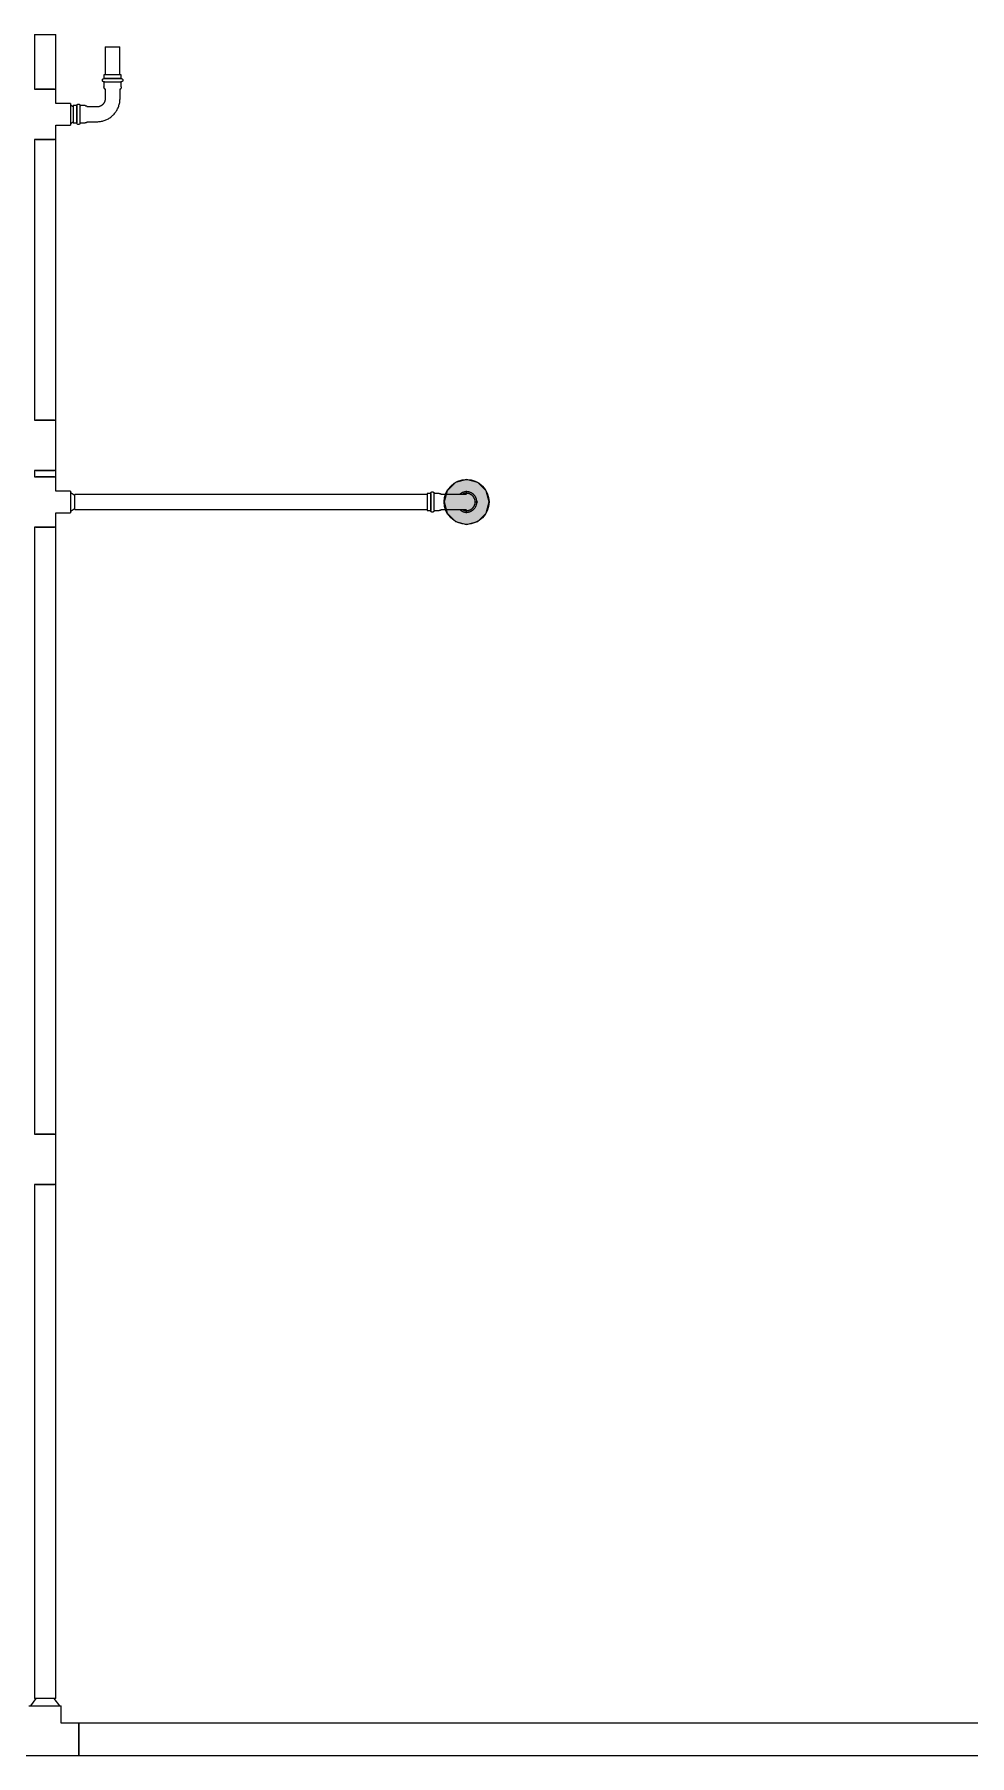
# Model space of a CAD drawing. Header units: inches. Extents: x -3327 to -1, y 8 to 1328.
# Drawn here: x -1526.5 to -1443.2, y 324.6 to 477.7 of the extents above; entities that cross this region are included whole.
import ezdxf

# ---------------------------------------------------------------- set-up
doc = ezdxf.new("R2010")
doc.units = ezdxf.units.IN
doc.header["$MEASUREMENT"] = 0
doc.layers.add('P-PIPE', color=3, linetype='Continuous', lineweight=9)
doc.layers.add('X - REF - FP', color=7, linetype='Continuous', true_color=0xb90000)

# ---------------------------------------------------------------- blocks, each defined once
blk = doc.blocks.new('Victaulic-VicPress316-Elbow 90-45deg Style P568_P571 - Standard-V1-SECOND LEVEL')
at = {"layer": 'P-PIPE'}
for p, q in [((-0.77, 3.52), (-0.77, 3.18)), ((0.77, 3.52), (-0.77, 3.52)), ((-0.77, 3.18), (0.77, 3.18)), ((0.77, 3.18), (0.77, 3.52)), ((-0.77, 2.89), (-0.77, 2.44)), ((-0.77, 2.89), (0.77, 2.89)), ((-0.66, 2.28), (-0.66, 1.39)), ((0.66, 1.39), (0.66, 2.28)), ((0.77, 2.44), (0.77, 2.89)), ((-3.18, 0.77), (-3.52, 0.77)), ((-3.52, 0.77), (-3.52, -0.77)), ((-3.18, -0.77), (-3.18, 0.77)), ((-2.44, 0.77), (-2.89, 0.77)), ((-2.89, -0.77), (-2.89, 0.77)), ((-1.39, 0.66), (-2.28, 0.66)), ((-3.52, -0.77), (-3.18, -0.77)), ((-2.89, -0.77), (-2.44, -0.77)), ((-2.28, -0.66), (-1.39, -0.66))]:
    blk.add_line(p, q, dxfattribs=at)
at = {"layer": 'P-PIPE', "flags": 128}
for points in [[(-0.77, 2.89), (-0.77, 2.89), (-0.78, 2.89), (-0.78, 2.89), (-0.79, 2.89), (-0.8, 2.89), (-0.8, 2.89), (-0.81, 2.9), (-0.81, 2.9), (-0.82, 2.9), (-0.82, 2.9), (-0.83, 2.9), (-0.83, 2.91), (-0.84, 2.91), (-0.84, 2.91), (-0.85, 2.92), (-0.85, 2.92), (-0.86, 2.92), (-0.86, 2.93), (-0.87, 2.93), (-0.87, 2.93), (-0.87, 2.94), (-0.88, 2.94), (-0.88, 2.95), (-0.89, 2.95), (-0.89, 2.96), (-0.89, 2.96), (-0.89, 2.97), (-0.9, 2.97), (-0.9, 2.98), (-0.9, 2.98), (-0.9, 2.99), (-0.91, 2.99), (-0.91, 3), (-0.91, 3.01), (-0.91, 3.01), (-0.91, 3.02), (-0.91, 3.02), (-0.91, 3.03), (-0.91, 3.03), (-0.91, 3.04), (-0.91, 3.05), (-0.91, 3.05), (-0.91, 3.06), (-0.91, 3.06), (-0.91, 3.07), (-0.91, 3.07), (-0.91, 3.08), (-0.9, 3.09), (-0.9, 3.09), (-0.9, 3.1), (-0.9, 3.1), (-0.89, 3.11), (-0.89, 3.11), (-0.89, 3.12), (-0.88, 3.12), (-0.88, 3.13), (-0.88, 3.13), (-0.87, 3.14), (-0.87, 3.14), (-0.86, 3.14), (-0.86, 3.15), (-0.86, 3.15), (-0.85, 3.15), (-0.85, 3.16), (-0.84, 3.16), (-0.84, 3.16), (-0.83, 3.17), (-0.83, 3.17), (-0.82, 3.17), (-0.82, 3.17), (-0.81, 3.17), (-0.8, 3.18), (-0.8, 3.18), (-0.79, 3.18), (-0.79, 3.18), (-0.78, 3.18), (-0.78, 3.18), (-0.77, 3.18), (-0.77, 3.18)], [(0.77, 3.18), (0.77, 3.18), (0.76, 3.18), (0.76, 3.18), (0.76, 3.18), (0.75, 3.18), (0.74, 3.18), (0.74, 3.18), (0.73, 3.18), (0.72, 3.18), (0.71, 3.18), (0.69, 3.18), (0.68, 3.18), (0.67, 3.18), (0.65, 3.18), (0.63, 3.18), (0.61, 3.18), (0.6, 3.18), (0.58, 3.18), (0.56, 3.18), (0.53, 3.18), (0.51, 3.18), (0.49, 3.18), (0.46, 3.18), (0.44, 3.18), (0.41, 3.18), (0.39, 3.18), (0.36, 3.18), (0.33, 3.18), (0.31, 3.18), (0.28, 3.18), (0.25, 3.18), (0.22, 3.18), (0.19, 3.18), (0.16, 3.18), (0.13, 3.18), (0.1, 3.18), (0.07, 3.18), (0.04, 3.18), (0.01, 3.18), (-0.02, 3.18), (-0.05, 3.18), (-0.08, 3.18), (-0.11, 3.18), (-0.14, 3.18), (-0.17, 3.18), (-0.2, 3.18), (-0.23, 3.18), (-0.26, 3.18), (-0.29, 3.18), (-0.32, 3.18), (-0.35, 3.18), (-0.37, 3.18), (-0.4, 3.18), (-0.43, 3.18), (-0.45, 3.18), (-0.48, 3.18), (-0.5, 3.18), (-0.52, 3.18), (-0.54, 3.18), (-0.57, 3.18), (-0.59, 3.18), (-0.6, 3.18), (-0.62, 3.18), (-0.64, 3.18), (-0.66, 3.18), (-0.67, 3.18), (-0.69, 3.18), (-0.7, 3.18), (-0.71, 3.18), (-0.72, 3.18), (-0.73, 3.18), (-0.74, 3.18), (-0.75, 3.18), (-0.75, 3.18), (-0.76, 3.18), (-0.76, 3.18), (-0.77, 3.18), (-0.77, 3.18), (-0.77, 3.18)], [(-0.77, 3.18), (-0.77, 3.18), (-0.76, 3.18), (-0.76, 3.18), (-0.76, 3.18), (-0.75, 3.18), (-0.74, 3.18), (-0.74, 3.18), (-0.73, 3.18)], [(0.72, 3.18), (0.73, 3.18), (0.74, 3.18), (0.75, 3.18), (0.75, 3.18), (0.76, 3.18), (0.76, 3.18), (0.77, 3.18), (0.77, 3.18), (0.77, 3.18)], [(0.77, 3.18), (0.77, 3.18), (0.78, 3.18), (0.78, 3.18), (0.79, 3.18), (0.8, 3.18), (0.8, 3.18), (0.81, 3.18), (0.81, 3.17), (0.82, 3.17), (0.82, 3.17), (0.83, 3.17), (0.83, 3.17), (0.84, 3.16), (0.84, 3.16), (0.85, 3.16), (0.85, 3.15), (0.86, 3.15), (0.86, 3.15), (0.87, 3.14), (0.87, 3.14), (0.87, 3.13), (0.88, 3.13), (0.88, 3.12), (0.89, 3.12), (0.89, 3.11), (0.89, 3.11), (0.89, 3.1), (0.9, 3.1), (0.9, 3.09), (0.9, 3.09), (0.9, 3.08), (0.91, 3.08), (0.91, 3.07), (0.91, 3.07), (0.91, 3.06), (0.91, 3.05), (0.91, 3.05), (0.91, 3.04), (0.91, 3.04), (0.91, 3.03), (0.91, 3.03), (0.91, 3.02), (0.91, 3.01), (0.91, 3.01), (0.91, 3), (0.91, 3), (0.91, 2.99), (0.9, 2.99), (0.9, 2.98), (0.9, 2.98), (0.9, 2.97), (0.89, 2.97), (0.89, 2.96), (0.89, 2.96), (0.88, 2.95), (0.88, 2.95), (0.88, 2.94), (0.87, 2.94), (0.87, 2.93), (0.86, 2.93), (0.86, 2.92), (0.86, 2.92), (0.85, 2.92), (0.85, 2.91), (0.84, 2.91), (0.84, 2.91), (0.83, 2.91), (0.83, 2.9), (0.82, 2.9), (0.82, 2.9), (0.81, 2.9), (0.8, 2.9), (0.8, 2.89), (0.79, 2.89), (0.79, 2.89), (0.78, 2.89), (0.78, 2.89), (0.77, 2.89), (0.77, 2.89)], [(-0.77, 2.89), (-0.77, 2.89), (-0.76, 2.89), (-0.76, 2.89), (-0.76, 2.89), (-0.75, 2.89), (-0.74, 2.89), (-0.74, 2.89), (-0.73, 2.89), (-0.72, 2.89), (-0.71, 2.89), (-0.69, 2.89), (-0.68, 2.89), (-0.67, 2.89), (-0.65, 2.89), (-0.63, 2.89), (-0.61, 2.89), (-0.6, 2.89), (-0.58, 2.89), (-0.56, 2.89), (-0.53, 2.89), (-0.51, 2.89), (-0.49, 2.89), (-0.46, 2.89), (-0.44, 2.89), (-0.41, 2.89), (-0.39, 2.89), (-0.36, 2.89), (-0.33, 2.89), (-0.31, 2.89), (-0.28, 2.89), (-0.25, 2.89), (-0.22, 2.89), (-0.19, 2.89), (-0.16, 2.89), (-0.13, 2.89), (-0.1, 2.89), (-0.07, 2.89), (-0.04, 2.89), (-0.01, 2.89), (0.02, 2.89), (0.05, 2.89), (0.08, 2.89), (0.11, 2.89), (0.14, 2.89), (0.17, 2.89), (0.2, 2.89), (0.23, 2.89), (0.26, 2.89), (0.29, 2.89), (0.32, 2.89), (0.35, 2.89), (0.37, 2.89), (0.4, 2.89), (0.43, 2.89), (0.45, 2.89), (0.48, 2.89), (0.5, 2.89), (0.52, 2.89), (0.54, 2.89), (0.57, 2.89), (0.59, 2.89), (0.6, 2.89), (0.62, 2.89), (0.64, 2.89), (0.66, 2.89), (0.67, 2.89), (0.69, 2.89), (0.7, 2.89), (0.71, 2.89), (0.72, 2.89), (0.73, 2.89), (0.74, 2.89), (0.75, 2.89), (0.75, 2.89), (0.76, 2.89), (0.76, 2.89), (0.77, 2.89), (0.77, 2.89), (0.77, 2.89)], [(-0.72, 2.89), (-0.73, 2.89), (-0.74, 2.89), (-0.75, 2.89), (-0.75, 2.89), (-0.76, 2.89), (-0.76, 2.89), (-0.77, 2.89), (-0.77, 2.89), (-0.77, 2.89)], [(-0.66, 2.22), (-0.67, 2.23), (-0.67, 2.23), (-0.68, 2.24), (-0.69, 2.25), (-0.7, 2.26), (-0.7, 2.27), (-0.71, 2.27), (-0.72, 2.28), (-0.72, 2.29), (-0.73, 2.3), (-0.73, 2.31), (-0.74, 2.32), (-0.74, 2.33), (-0.75, 2.34), (-0.75, 2.35), (-0.76, 2.36), (-0.76, 2.37), (-0.76, 2.38), (-0.76, 2.39), (-0.76, 2.4), (-0.77, 2.42), (-0.77, 2.43), (-0.77, 2.44), (-0.77, 2.44)], [(0.77, 2.44), (0.77, 2.43), (0.77, 2.42), (0.76, 2.41), (0.76, 2.4), (0.76, 2.38), (0.76, 2.37), (0.76, 2.36), (0.75, 2.35), (0.75, 2.34), (0.74, 2.33), (0.74, 2.32), (0.74, 2.31), (0.73, 2.3), (0.72, 2.29), (0.72, 2.29), (0.71, 2.28), (0.71, 2.27), (0.7, 2.26), (0.69, 2.25), (0.68, 2.24), (0.68, 2.24), (0.67, 2.23), (0.66, 2.22), (0.66, 2.22)], [(0.77, 2.89), (0.77, 2.89), (0.76, 2.89), (0.76, 2.89), (0.76, 2.89), (0.75, 2.89), (0.74, 2.89), (0.74, 2.89), (0.73, 2.89)], [(-3.18, 0.77), (-3.18, 0.77), (-3.18, 0.78), (-3.18, 0.78), (-3.18, 0.79), (-3.18, 0.8), (-3.18, 0.8), (-3.18, 0.81), (-3.17, 0.81), (-3.17, 0.82), (-3.17, 0.82), (-3.17, 0.83), (-3.17, 0.83), (-3.16, 0.84), (-3.16, 0.84), (-3.16, 0.85), (-3.15, 0.85), (-3.15, 0.86), (-3.15, 0.86), (-3.14, 0.87), (-3.14, 0.87), (-3.13, 0.87), (-3.13, 0.88), (-3.12, 0.88), (-3.12, 0.89), (-3.11, 0.89), (-3.11, 0.89), (-3.1, 0.89), (-3.1, 0.9), (-3.09, 0.9), (-3.09, 0.9), (-3.08, 0.9), (-3.08, 0.91), (-3.07, 0.91), (-3.07, 0.91), (-3.06, 0.91), (-3.05, 0.91), (-3.05, 0.91), (-3.04, 0.91), (-3.04, 0.91), (-3.03, 0.91), (-3.03, 0.91), (-3.02, 0.91), (-3.01, 0.91), (-3.01, 0.91), (-3, 0.91), (-3, 0.91), (-2.99, 0.91), (-2.99, 0.9), (-2.98, 0.9), (-2.98, 0.9), (-2.97, 0.9), (-2.97, 0.89), (-2.96, 0.89), (-2.96, 0.89), (-2.95, 0.88), (-2.95, 0.88), (-2.94, 0.88), (-2.94, 0.87), (-2.93, 0.87), (-2.93, 0.86), (-2.92, 0.86), (-2.92, 0.86), (-2.92, 0.85), (-2.91, 0.85), (-2.91, 0.84), (-2.91, 0.84), (-2.91, 0.83), (-2.9, 0.83), (-2.9, 0.82), (-2.9, 0.82), (-2.9, 0.81), (-2.9, 0.8), (-2.89, 0.8), (-2.89, 0.79), (-2.89, 0.79), (-2.89, 0.78), (-2.89, 0.78), (-2.89, 0.77), (-2.89, 0.77)], [(-3.18, 0.77), (-3.18, 0.77), (-3.18, 0.76), (-3.18, 0.76), (-3.18, 0.76), (-3.18, 0.75), (-3.18, 0.74), (-3.18, 0.74), (-3.18, 0.73), (-3.18, 0.72), (-3.18, 0.71), (-3.18, 0.69), (-3.18, 0.68), (-3.18, 0.67), (-3.18, 0.65), (-3.18, 0.63), (-3.18, 0.61), (-3.18, 0.6), (-3.18, 0.58), (-3.18, 0.56), (-3.18, 0.53), (-3.18, 0.51), (-3.18, 0.49), (-3.18, 0.46), (-3.18, 0.44), (-3.18, 0.41), (-3.18, 0.39), (-3.18, 0.36), (-3.18, 0.33), (-3.18, 0.31), (-3.18, 0.28), (-3.18, 0.25), (-3.18, 0.22), (-3.18, 0.19), (-3.18, 0.16), (-3.18, 0.13), (-3.18, 0.1), (-3.18, 0.07), (-3.18, 0.04), (-3.18, 0.01), (-3.18, -0.02), (-3.18, -0.05), (-3.18, -0.08), (-3.18, -0.11), (-3.18, -0.14), (-3.18, -0.17), (-3.18, -0.2), (-3.18, -0.23), (-3.18, -0.26), (-3.18, -0.29), (-3.18, -0.32), (-3.18, -0.35), (-3.18, -0.37), (-3.18, -0.4), (-3.18, -0.43), (-3.18, -0.45), (-3.18, -0.48), (-3.18, -0.5), (-3.18, -0.52), (-3.18, -0.54), (-3.18, -0.57), (-3.18, -0.59), (-3.18, -0.6), (-3.18, -0.62), (-3.18, -0.64), (-3.18, -0.66), (-3.18, -0.67), (-3.18, -0.69), (-3.18, -0.7), (-3.18, -0.71), (-3.18, -0.72), (-3.18, -0.73), (-3.18, -0.74), (-3.18, -0.75), (-3.18, -0.75), (-3.18, -0.76), (-3.18, -0.76), (-3.18, -0.77), (-3.18, -0.77), (-3.18, -0.77)], [(-3.18, 0.72), (-3.18, 0.73), (-3.18, 0.74), (-3.18, 0.75), (-3.18, 0.75), (-3.18, 0.76), (-3.18, 0.76), (-3.18, 0.77), (-3.18, 0.77), (-3.18, 0.77)], [(-2.89, -0.77), (-2.89, -0.77), (-2.89, -0.76), (-2.89, -0.76), (-2.89, -0.76), (-2.89, -0.75), (-2.89, -0.74), (-2.89, -0.74), (-2.89, -0.73), (-2.89, -0.72), (-2.89, -0.71), (-2.89, -0.69), (-2.89, -0.68), (-2.89, -0.67), (-2.89, -0.65), (-2.89, -0.63), (-2.89, -0.61), (-2.89, -0.6), (-2.89, -0.58), (-2.89, -0.56), (-2.89, -0.53), (-2.89, -0.51), (-2.89, -0.49), (-2.89, -0.46), (-2.89, -0.44), (-2.89, -0.41), (-2.89, -0.39), (-2.89, -0.36), (-2.89, -0.33), (-2.89, -0.31), (-2.89, -0.28), (-2.89, -0.25), (-2.89, -0.22), (-2.89, -0.19), (-2.89, -0.16), (-2.89, -0.13), (-2.89, -0.1), (-2.89, -0.07), (-2.89, -0.04), (-2.89, -0.01), (-2.89, 0.02), (-2.89, 0.05), (-2.89, 0.08), (-2.89, 0.11), (-2.89, 0.14), (-2.89, 0.17), (-2.89, 0.2), (-2.89, 0.23), (-2.89, 0.26), (-2.89, 0.29), (-2.89, 0.32), (-2.89, 0.35), (-2.89, 0.37), (-2.89, 0.4), (-2.89, 0.43), (-2.89, 0.45), (-2.89, 0.48), (-2.89, 0.5), (-2.89, 0.52), (-2.89, 0.54), (-2.89, 0.57), (-2.89, 0.59), (-2.89, 0.6), (-2.89, 0.62), (-2.89, 0.64), (-2.89, 0.66), (-2.89, 0.67), (-2.89, 0.69), (-2.89, 0.7), (-2.89, 0.71), (-2.89, 0.72), (-2.89, 0.73), (-2.89, 0.74), (-2.89, 0.75), (-2.89, 0.75), (-2.89, 0.76), (-2.89, 0.76), (-2.89, 0.77), (-2.89, 0.77), (-2.89, 0.77)], [(-2.89, 0.77), (-2.89, 0.77), (-2.89, 0.76), (-2.89, 0.76), (-2.89, 0.76), (-2.89, 0.75), (-2.89, 0.74), (-2.89, 0.74), (-2.89, 0.73)], [(-2.44, 0.77), (-2.43, 0.77), (-2.42, 0.77), (-2.41, 0.76), (-2.4, 0.76), (-2.38, 0.76), (-2.37, 0.76), (-2.36, 0.76), (-2.35, 0.75), (-2.34, 0.75), (-2.33, 0.74), (-2.32, 0.74), (-2.31, 0.74), (-2.3, 0.73), (-2.29, 0.72), (-2.29, 0.72), (-2.28, 0.71), (-2.27, 0.71), (-2.26, 0.7), (-2.25, 0.69), (-2.24, 0.68), (-2.24, 0.68), (-2.23, 0.67), (-2.22, 0.66), (-2.22, 0.66)], [(-0.66, 1.39), (-0.66, 1.36), (-0.66, 1.33), (-0.66, 1.3), (-0.67, 1.28), (-0.67, 1.25), (-0.68, 1.22), (-0.69, 1.19), (-0.69, 1.16), (-0.7, 1.13), (-0.72, 1.11), (-0.73, 1.08), (-0.74, 1.05), (-0.75, 1.03), (-0.77, 1), (-0.79, 0.98), (-0.8, 0.95), (-0.82, 0.93), (-0.84, 0.91), (-0.86, 0.89), (-0.88, 0.87), (-0.9, 0.85), (-0.92, 0.83), (-0.95, 0.81), (-0.97, 0.79), (-1, 0.77), (-1.02, 0.76), (-1.05, 0.74), (-1.07, 0.73), (-1.1, 0.72), (-1.13, 0.71), (-1.15, 0.7), (-1.18, 0.69), (-1.21, 0.68), (-1.24, 0.67), (-1.27, 0.67), (-1.3, 0.66), (-1.33, 0.66), (-1.36, 0.66), (-1.39, 0.66), (-1.39, 0.66)], [(-1.39, -0.66), (-1.31, -0.66), (-1.23, -0.65), (-1.15, -0.64), (-1.07, -0.63), (-0.99, -0.62), (-0.91, -0.6), (-0.83, -0.58), (-0.75, -0.55), (-0.67, -0.53), (-0.59, -0.5), (-0.52, -0.46), (-0.45, -0.43), (-0.37, -0.39), (-0.3, -0.34), (-0.24, -0.3), (-0.17, -0.25), (-0.1, -0.2), (-0.04, -0.15), (0.02, -0.09), (0.08, -0.04), (0.13, 0.02), (0.19, 0.09), (0.24, 0.15), (0.29, 0.22), (0.33, 0.29), (0.38, 0.35), (0.42, 0.43), (0.45, 0.5), (0.49, 0.57), (0.52, 0.65), (0.55, 0.73), (0.57, 0.81), (0.59, 0.88), (0.61, 0.96), (0.63, 1.04), (0.64, 1.13), (0.65, 1.21), (0.65, 1.29), (0.66, 1.37), (0.66, 1.39)], [(-3.18, -0.77), (-3.18, -0.77), (-3.18, -0.76), (-3.18, -0.76), (-3.18, -0.76), (-3.18, -0.75), (-3.18, -0.74), (-3.18, -0.74), (-3.18, -0.73)], [(-2.89, -0.77), (-2.89, -0.77), (-2.89, -0.78), (-2.89, -0.78), (-2.89, -0.79), (-2.89, -0.8), (-2.89, -0.8), (-2.9, -0.81), (-2.9, -0.81), (-2.9, -0.82), (-2.9, -0.82), (-2.9, -0.83), (-2.91, -0.83), (-2.91, -0.84), (-2.91, -0.84), (-2.92, -0.85), (-2.92, -0.85), (-2.92, -0.86), (-2.93, -0.86), (-2.93, -0.87), (-2.93, -0.87), (-2.94, -0.87), (-2.94, -0.88), (-2.95, -0.88), (-2.95, -0.89), (-2.96, -0.89), (-2.96, -0.89), (-2.97, -0.89), (-2.97, -0.9), (-2.98, -0.9), (-2.98, -0.9), (-2.99, -0.9), (-2.99, -0.91), (-3, -0.91), (-3.01, -0.91), (-3.01, -0.91), (-3.02, -0.91), (-3.02, -0.91), (-3.03, -0.91), (-3.03, -0.91), (-3.04, -0.91), (-3.05, -0.91), (-3.05, -0.91), (-3.06, -0.91), (-3.06, -0.91), (-3.07, -0.91), (-3.07, -0.91), (-3.08, -0.91), (-3.09, -0.9), (-3.09, -0.9), (-3.1, -0.9), (-3.1, -0.9), (-3.11, -0.89), (-3.11, -0.89), (-3.12, -0.89), (-3.12, -0.88), (-3.13, -0.88), (-3.13, -0.88), (-3.14, -0.87), (-3.14, -0.87), (-3.14, -0.86), (-3.15, -0.86), (-3.15, -0.86), (-3.15, -0.85), (-3.16, -0.85), (-3.16, -0.84), (-3.16, -0.84), (-3.17, -0.83), (-3.17, -0.83), (-3.17, -0.82), (-3.17, -0.82), (-3.17, -0.81), (-3.18, -0.8), (-3.18, -0.8), (-3.18, -0.79), (-3.18, -0.79), (-3.18, -0.78), (-3.18, -0.78), (-3.18, -0.77), (-3.18, -0.77)], [(-2.89, -0.72), (-2.89, -0.73), (-2.89, -0.74), (-2.89, -0.75), (-2.89, -0.75), (-2.89, -0.76), (-2.89, -0.76), (-2.89, -0.77), (-2.89, -0.77), (-2.89, -0.77)], [(-2.22, -0.66), (-2.23, -0.67), (-2.23, -0.67), (-2.24, -0.68), (-2.25, -0.69), (-2.26, -0.7), (-2.27, -0.7), (-2.27, -0.71), (-2.28, -0.72), (-2.29, -0.72), (-2.3, -0.73), (-2.31, -0.73), (-2.32, -0.74), (-2.33, -0.74), (-2.34, -0.75), (-2.35, -0.75), (-2.36, -0.76), (-2.37, -0.76), (-2.38, -0.76), (-2.39, -0.76), (-2.4, -0.76), (-2.42, -0.77), (-2.43, -0.77), (-2.44, -0.77), (-2.44, -0.77)]]:
    blk.add_lwpolyline(points, dxfattribs=at)
blk = doc.blocks.new('Victaulic-VicPress316-Elbow 90-45deg Style P568_P571 - Standard-V2-SECOND LEVEL')
at = {"layer": 'P-PIPE'}
for p, q in [((-3203.7, 731.1), (-3203.7, 730.2)), ((-3202.39, 730.21), (-3202.39, 731.1)), ((-3203.81, 730.05), (-3203.81, 729.6)), ((-3203.05, 729.6), (-3203.81, 729.6)), ((-3203.81, 729.31), (-3203.81, 728.97)), ((-3203.05, 729.31), (-3203.81, 729.31)), ((-3202.28, 729.6), (-3203.05, 729.6)), ((-3202.28, 729.31), (-3203.05, 729.31)), ((-3202.28, 729.6), (-3202.28, 730.05)), ((-3202.28, 728.97), (-3202.28, 729.31)), ((-3203.81, 728.97), (-3203.05, 728.97)), ((-3203.05, 728.97), (-3202.28, 728.97))]:
    blk.add_line(p, q, dxfattribs=at)
at = {"layer": 'P-PIPE', "flags": 128}
for points in [[(-3203.05, 733.4), (-3203.08, 733.4), (-3203.12, 733.4), (-3203.16, 733.4), (-3203.19, 733.39), (-3203.23, 733.38), (-3203.26, 733.38), (-3203.3, 733.37), (-3203.33, 733.36), (-3203.37, 733.34), (-3203.4, 733.33), (-3203.43, 733.32), (-3203.47, 733.3), (-3203.5, 733.28), (-3203.53, 733.26), (-3203.56, 733.24), (-3203.59, 733.22), (-3203.62, 733.2), (-3203.65, 733.18), (-3203.67, 733.15), (-3203.7, 733.13), (-3203.73, 733.1), (-3203.75, 733.07), (-3203.77, 733.04), (-3203.79, 733.01), (-3203.81, 732.98), (-3203.83, 732.95), (-3203.85, 732.92), (-3203.87, 732.89), (-3203.88, 732.85), (-3203.9, 732.82), (-3203.91, 732.79), (-3203.92, 732.75), (-3203.93, 732.72), (-3203.94, 732.68), (-3203.94, 732.65), (-3203.95, 732.61), (-3203.95, 732.57), (-3203.96, 732.54), (-3203.96, 732.5), (-3203.96, 732.46), (-3203.96, 732.43), (-3203.95, 732.39), (-3203.95, 732.35), (-3203.94, 732.32), (-3203.93, 732.28), (-3203.93, 732.25), (-3203.91, 732.21), (-3203.9, 732.18), (-3203.89, 732.14), (-3203.88, 732.11), (-3203.86, 732.08), (-3203.84, 732.05), (-3203.82, 732.01), (-3203.8, 731.98), (-3203.78, 731.95), (-3203.76, 731.92), (-3203.74, 731.9), (-3203.71, 731.87)], [(-3203.05, 733.26), (-3203.08, 733.26), (-3203.11, 733.25), (-3203.14, 733.25), (-3203.17, 733.25), (-3203.2, 733.24), (-3203.23, 733.23), (-3203.26, 733.23), (-3203.29, 733.22), (-3203.32, 733.21), (-3203.34, 733.2), (-3203.37, 733.18), (-3203.4, 733.17), (-3203.43, 733.16), (-3203.45, 733.14), (-3203.48, 733.12), (-3203.5, 733.1), (-3203.53, 733.09), (-3203.55, 733.07), (-3203.57, 733.05), (-3203.6, 733.02), (-3203.62, 733), (-3203.64, 732.98), (-3203.66, 732.95), (-3203.67, 732.93), (-3203.69, 732.9), (-3203.71, 732.88), (-3203.72, 732.85), (-3203.74, 732.82), (-3203.75, 732.8), (-3203.76, 732.77), (-3203.77, 732.74), (-3203.78, 732.71), (-3203.79, 732.68), (-3203.8, 732.65), (-3203.8, 732.62), (-3203.81, 732.59), (-3203.81, 732.56), (-3203.81, 732.53), (-3203.81, 732.5), (-3203.81, 732.47), (-3203.81, 732.44), (-3203.81, 732.41), (-3203.8, 732.38), (-3203.8, 732.35), (-3203.79, 732.32), (-3203.78, 732.29), (-3203.78, 732.26), (-3203.77, 732.23), (-3203.76, 732.2), (-3203.74, 732.17), (-3203.73, 732.14), (-3203.72, 732.12), (-3203.7, 732.1)], [(-3203.7, 732.49), (-3203.7, 732.49), (-3203.7, 732.49), (-3203.7, 732.48), (-3203.7, 732.47), (-3203.7, 732.46), (-3203.7, 732.45), (-3203.7, 732.44), (-3203.7, 732.42), (-3203.7, 732.4), (-3203.7, 732.38), (-3203.7, 732.36), (-3203.7, 732.33), (-3203.7, 732.31), (-3203.7, 732.28), (-3203.7, 732.25), (-3203.7, 732.21), (-3203.7, 732.18), (-3203.7, 732.14), (-3203.7, 732.11), (-3203.7, 732.07), (-3203.7, 732.03), (-3203.7, 731.98), (-3203.7, 731.94), (-3203.7, 731.9), (-3203.7, 731.85), (-3203.7, 731.8), (-3203.7, 731.75), (-3203.7, 731.7), (-3203.7, 731.65), (-3203.7, 731.6), (-3203.7, 731.55), (-3203.7, 731.5), (-3203.7, 731.44), (-3203.7, 731.39), (-3203.7, 731.33), (-3203.7, 731.28), (-3203.7, 731.22), (-3203.7, 731.17), (-3203.7, 731.11), (-3203.7, 731.1)], [(-3202.39, 731.86), (-3202.37, 731.88), (-3202.34, 731.91), (-3202.32, 731.94), (-3202.3, 731.97), (-3202.28, 732), (-3202.26, 732.03), (-3202.24, 732.06), (-3202.23, 732.09), (-3202.21, 732.13), (-3202.2, 732.16), (-3202.18, 732.19), (-3202.17, 732.23), (-3202.16, 732.26), (-3202.15, 732.3), (-3202.15, 732.33), (-3202.14, 732.37), (-3202.14, 732.41), (-3202.14, 732.44), (-3202.13, 732.48), (-3202.13, 732.52), (-3202.14, 732.55), (-3202.14, 732.59), (-3202.14, 732.63), (-3202.15, 732.66), (-3202.16, 732.7), (-3202.17, 732.73), (-3202.18, 732.77), (-3202.19, 732.8), (-3202.2, 732.84), (-3202.22, 732.87), (-3202.23, 732.9), (-3202.25, 732.93), (-3202.27, 732.97), (-3202.29, 733), (-3202.31, 733.03), (-3202.33, 733.06), (-3202.35, 733.08), (-3202.38, 733.11), (-3202.4, 733.14), (-3202.43, 733.16), (-3202.46, 733.19), (-3202.49, 733.21), (-3202.51, 733.23), (-3202.55, 733.25), (-3202.58, 733.27), (-3202.61, 733.29), (-3202.64, 733.31), (-3202.67, 733.32), (-3202.71, 733.34), (-3202.74, 733.35), (-3202.78, 733.36), (-3202.81, 733.37), (-3202.85, 733.38), (-3202.88, 733.39), (-3202.92, 733.39), (-3202.95, 733.4), (-3202.99, 733.4), (-3203.03, 733.4), (-3203.05, 733.4)], [(-3202.39, 732.1), (-3202.37, 732.13), (-3202.36, 732.16), (-3202.34, 732.18), (-3202.33, 732.21), (-3202.32, 732.24), (-3202.31, 732.27), (-3202.3, 732.3), (-3202.3, 732.33), (-3202.29, 732.36), (-3202.29, 732.39), (-3202.28, 732.42), (-3202.28, 732.45), (-3202.28, 732.48), (-3202.28, 732.51), (-3202.28, 732.54), (-3202.28, 732.57), (-3202.29, 732.6), (-3202.29, 732.63), (-3202.3, 732.66), (-3202.31, 732.69), (-3202.32, 732.72), (-3202.33, 732.75), (-3202.34, 732.78), (-3202.35, 732.81), (-3202.36, 732.84), (-3202.38, 732.86), (-3202.39, 732.89), (-3202.41, 732.92), (-3202.43, 732.94), (-3202.44, 732.97), (-3202.46, 732.99), (-3202.48, 733.01), (-3202.51, 733.03), (-3202.53, 733.06), (-3202.55, 733.08), (-3202.58, 733.09), (-3202.6, 733.11), (-3202.62, 733.13), (-3202.65, 733.15), (-3202.68, 733.16), (-3202.7, 733.18), (-3202.73, 733.19), (-3202.76, 733.2), (-3202.79, 733.21), (-3202.82, 733.22), (-3202.85, 733.23), (-3202.88, 733.24), (-3202.91, 733.24), (-3202.94, 733.25), (-3202.97, 733.25), (-3203, 733.26), (-3203.03, 733.26), (-3203.05, 733.26)], [(-3202.39, 731.1), (-3202.39, 731.15), (-3202.39, 731.21), (-3202.39, 731.26), (-3202.39, 731.32), (-3202.39, 731.37), (-3202.39, 731.43), (-3202.39, 731.48), (-3202.39, 731.54), (-3202.39, 731.59), (-3202.39, 731.64), (-3202.39, 731.69), (-3202.39, 731.74), (-3202.39, 731.79), (-3202.39, 731.84), (-3202.39, 731.88), (-3202.39, 731.93), (-3202.39, 731.97), (-3202.39, 732.02), (-3202.39, 732.06), (-3202.39, 732.1), (-3202.39, 732.13), (-3202.39, 732.17), (-3202.39, 732.21), (-3202.39, 732.24), (-3202.39, 732.27), (-3202.39, 732.3), (-3202.39, 732.33), (-3202.39, 732.35), (-3202.39, 732.37), (-3202.39, 732.4), (-3202.39, 732.41), (-3202.39, 732.43), (-3202.39, 732.45), (-3202.39, 732.46), (-3202.39, 732.47), (-3202.39, 732.48), (-3202.39, 732.48), (-3202.39, 732.49), (-3202.39, 732.49), (-3202.39, 732.49)], [(-3203.81, 729.31), (-3203.82, 729.31), (-3203.82, 729.31), (-3203.83, 729.31), (-3203.84, 729.31), (-3203.84, 729.31), (-3203.85, 729.31), (-3203.85, 729.31), (-3203.86, 729.32), (-3203.86, 729.32), (-3203.87, 729.32), (-3203.87, 729.32), (-3203.88, 729.32), (-3203.88, 729.33), (-3203.89, 729.33), (-3203.89, 729.33), (-3203.9, 729.34), (-3203.9, 729.34), (-3203.91, 729.34), (-3203.91, 729.35), (-3203.92, 729.35), (-3203.92, 729.36), (-3203.92, 729.36), (-3203.93, 729.37), (-3203.93, 729.37), (-3203.93, 729.38), (-3203.94, 729.38), (-3203.94, 729.39), (-3203.94, 729.39), (-3203.95, 729.4), (-3203.95, 729.4), (-3203.95, 729.41), (-3203.95, 729.41), (-3203.95, 729.42), (-3203.95, 729.42), (-3203.96, 729.43), (-3203.96, 729.44), (-3203.96, 729.44), (-3203.96, 729.45), (-3203.96, 729.45), (-3203.96, 729.46), (-3203.96, 729.46), (-3203.96, 729.47), (-3203.96, 729.48), (-3203.96, 729.48), (-3203.95, 729.49), (-3203.95, 729.49), (-3203.95, 729.5), (-3203.95, 729.5), (-3203.95, 729.51), (-3203.94, 729.51), (-3203.94, 729.52), (-3203.94, 729.52), (-3203.94, 729.53), (-3203.93, 729.53), (-3203.93, 729.54), (-3203.93, 729.54), (-3203.92, 729.55), (-3203.92, 729.55), (-3203.92, 729.56), (-3203.91, 729.56), (-3203.91, 729.57), (-3203.9, 729.57), (-3203.9, 729.57), (-3203.89, 729.58), (-3203.89, 729.58), (-3203.88, 729.58), (-3203.88, 729.58), (-3203.87, 729.59), (-3203.87, 729.59), (-3203.86, 729.59), (-3203.86, 729.59), (-3203.85, 729.59), (-3203.84, 729.6), (-3203.84, 729.6), (-3203.83, 729.6), (-3203.83, 729.6), (-3203.82, 729.6), (-3203.82, 729.6), (-3203.81, 729.6)], [(-3203.81, 730.05), (-3203.81, 730.06), (-3203.81, 730.07), (-3203.81, 730.08), (-3203.81, 730.09), (-3203.81, 730.11), (-3203.8, 730.12), (-3203.8, 730.13), (-3203.8, 730.14), (-3203.8, 730.15), (-3203.79, 730.16), (-3203.79, 730.17), (-3203.78, 730.18), (-3203.78, 730.19), (-3203.77, 730.2), (-3203.76, 730.2), (-3203.76, 730.21), (-3203.75, 730.22), (-3203.74, 730.23), (-3203.74, 730.24), (-3203.73, 730.25), (-3203.72, 730.25), (-3203.71, 730.26), (-3203.71, 730.27), (-3203.7, 730.27)], [(-3203.05, 729.6), (-3203.08, 729.6), (-3203.11, 729.6), (-3203.14, 729.6), (-3203.17, 729.6), (-3203.2, 729.6), (-3203.23, 729.6), (-3203.26, 729.6), (-3203.29, 729.6), (-3203.32, 729.6), (-3203.34, 729.6), (-3203.37, 729.6), (-3203.4, 729.6), (-3203.43, 729.6), (-3203.45, 729.6), (-3203.48, 729.6), (-3203.5, 729.6), (-3203.53, 729.6), (-3203.55, 729.6), (-3203.57, 729.6), (-3203.6, 729.6), (-3203.62, 729.6), (-3203.64, 729.6), (-3203.66, 729.6), (-3203.67, 729.6), (-3203.69, 729.6), (-3203.71, 729.6), (-3203.72, 729.6), (-3203.74, 729.6), (-3203.75, 729.6), (-3203.76, 729.6), (-3203.77, 729.6), (-3203.78, 729.6), (-3203.79, 729.6), (-3203.8, 729.6), (-3203.8, 729.6), (-3203.81, 729.6), (-3203.81, 729.6), (-3203.81, 729.6), (-3203.81, 729.6), (-3203.81, 729.6)], [(-3203.81, 729.6), (-3203.81, 729.6), (-3203.81, 729.6), (-3203.81, 729.6), (-3203.8, 729.6), (-3203.8, 729.6), (-3203.79, 729.6), (-3203.78, 729.6), (-3203.77, 729.6)], [(-3203.77, 729.31), (-3203.78, 729.31), (-3203.79, 729.31), (-3203.8, 729.31), (-3203.8, 729.31), (-3203.81, 729.31), (-3203.81, 729.31), (-3203.81, 729.31), (-3203.81, 729.31), (-3203.81, 729.31)], [(-3203.81, 729.31), (-3203.81, 729.31), (-3203.81, 729.31), (-3203.81, 729.31), (-3203.8, 729.31), (-3203.8, 729.31), (-3203.79, 729.31), (-3203.78, 729.31), (-3203.77, 729.31), (-3203.76, 729.31), (-3203.75, 729.31), (-3203.74, 729.31), (-3203.73, 729.31), (-3203.71, 729.31), (-3203.7, 729.31), (-3203.68, 729.31), (-3203.66, 729.31), (-3203.64, 729.31), (-3203.62, 729.31), (-3203.6, 729.31), (-3203.58, 729.31), (-3203.56, 729.31), (-3203.53, 729.31), (-3203.51, 729.31), (-3203.49, 729.31), (-3203.46, 729.31), (-3203.43, 729.31), (-3203.41, 729.31), (-3203.38, 729.31), (-3203.35, 729.31), (-3203.32, 729.31), (-3203.29, 729.31), (-3203.27, 729.31), (-3203.24, 729.31), (-3203.21, 729.31), (-3203.18, 729.31), (-3203.15, 729.31), (-3203.12, 729.31), (-3203.08, 729.31), (-3203.05, 729.31), (-3203.05, 729.31)], [(-3202.28, 729.6), (-3202.28, 729.6), (-3202.28, 729.6), (-3202.29, 729.6), (-3202.29, 729.6), (-3202.29, 729.6), (-3202.3, 729.6), (-3202.31, 729.6), (-3202.32, 729.6), (-3202.33, 729.6), (-3202.34, 729.6), (-3202.35, 729.6), (-3202.37, 729.6), (-3202.38, 729.6), (-3202.4, 729.6), (-3202.41, 729.6), (-3202.43, 729.6), (-3202.45, 729.6), (-3202.47, 729.6), (-3202.49, 729.6), (-3202.51, 729.6), (-3202.53, 729.6), (-3202.56, 729.6), (-3202.58, 729.6), (-3202.61, 729.6), (-3202.63, 729.6), (-3202.66, 729.6), (-3202.68, 729.6), (-3202.71, 729.6), (-3202.74, 729.6), (-3202.77, 729.6), (-3202.8, 729.6), (-3202.83, 729.6), (-3202.86, 729.6), (-3202.89, 729.6), (-3202.92, 729.6), (-3202.95, 729.6), (-3202.98, 729.6), (-3203.01, 729.6), (-3203.04, 729.6), (-3203.05, 729.6)], [(-3203.05, 729.31), (-3203.02, 729.31), (-3202.98, 729.31), (-3202.95, 729.31), (-3202.92, 729.31), (-3202.89, 729.31), (-3202.86, 729.31), (-3202.83, 729.31), (-3202.8, 729.31), (-3202.78, 729.31), (-3202.75, 729.31), (-3202.72, 729.31), (-3202.69, 729.31), (-3202.67, 729.31), (-3202.64, 729.31), (-3202.61, 729.31), (-3202.59, 729.31), (-3202.56, 729.31), (-3202.54, 729.31), (-3202.52, 729.31), (-3202.5, 729.31), (-3202.48, 729.31), (-3202.46, 729.31), (-3202.44, 729.31), (-3202.42, 729.31), (-3202.4, 729.31), (-3202.39, 729.31), (-3202.37, 729.31), (-3202.36, 729.31), (-3202.34, 729.31), (-3202.33, 729.31), (-3202.32, 729.31), (-3202.31, 729.31), (-3202.3, 729.31), (-3202.3, 729.31), (-3202.29, 729.31), (-3202.29, 729.31), (-3202.28, 729.31), (-3202.28, 729.31), (-3202.28, 729.31), (-3202.28, 729.31)], [(-3202.39, 730.27), (-3202.38, 730.26), (-3202.37, 730.26), (-3202.36, 730.25), (-3202.36, 730.24), (-3202.35, 730.23), (-3202.34, 730.22), (-3202.33, 730.22), (-3202.33, 730.21), (-3202.32, 730.2), (-3202.32, 730.19), (-3202.31, 730.18), (-3202.31, 730.17), (-3202.3, 730.16), (-3202.3, 730.15), (-3202.29, 730.14), (-3202.29, 730.13), (-3202.29, 730.12), (-3202.29, 730.11), (-3202.28, 730.1), (-3202.28, 730.09), (-3202.28, 730.07), (-3202.28, 730.06), (-3202.28, 730.05), (-3202.28, 730.05)], [(-3202.32, 729.6), (-3202.31, 729.6), (-3202.3, 729.6), (-3202.3, 729.6), (-3202.29, 729.6), (-3202.29, 729.6), (-3202.28, 729.6), (-3202.28, 729.6), (-3202.28, 729.6), (-3202.28, 729.6)], [(-3202.28, 729.31), (-3202.28, 729.31), (-3202.28, 729.31), (-3202.29, 729.31), (-3202.29, 729.31), (-3202.29, 729.31), (-3202.3, 729.31), (-3202.31, 729.31), (-3202.32, 729.31)], [(-3202.28, 729.6), (-3202.27, 729.6), (-3202.27, 729.6), (-3202.26, 729.6), (-3202.26, 729.6), (-3202.25, 729.6), (-3202.24, 729.6), (-3202.24, 729.59), (-3202.23, 729.59), (-3202.23, 729.59), (-3202.22, 729.59), (-3202.22, 729.59), (-3202.21, 729.58), (-3202.21, 729.58), (-3202.2, 729.58), (-3202.2, 729.57), (-3202.19, 729.57), (-3202.19, 729.57), (-3202.18, 729.56), (-3202.18, 729.56), (-3202.18, 729.56), (-3202.17, 729.55), (-3202.17, 729.55), (-3202.16, 729.54), (-3202.16, 729.54), (-3202.16, 729.53), (-3202.15, 729.53), (-3202.15, 729.52), (-3202.15, 729.52), (-3202.15, 729.51), (-3202.14, 729.51), (-3202.14, 729.5), (-3202.14, 729.5), (-3202.14, 729.49), (-3202.14, 729.48), (-3202.14, 729.48), (-3202.14, 729.47), (-3202.13, 729.47), (-3202.13, 729.46), (-3202.13, 729.46), (-3202.13, 729.45), (-3202.13, 729.44), (-3202.13, 729.44), (-3202.14, 729.43), (-3202.14, 729.43), (-3202.14, 729.42), (-3202.14, 729.42), (-3202.14, 729.41), (-3202.14, 729.4), (-3202.14, 729.4), (-3202.15, 729.39), (-3202.15, 729.39), (-3202.15, 729.38), (-3202.16, 729.38), (-3202.16, 729.37), (-3202.16, 729.37), (-3202.17, 729.36), (-3202.17, 729.36), (-3202.17, 729.35), (-3202.18, 729.35), (-3202.18, 729.35), (-3202.19, 729.34), (-3202.19, 729.34), (-3202.19, 729.34), (-3202.2, 729.33), (-3202.2, 729.33), (-3202.21, 729.33), (-3202.21, 729.32), (-3202.22, 729.32), (-3202.23, 729.32), (-3202.23, 729.32), (-3202.24, 729.32), (-3202.24, 729.31), (-3202.25, 729.31), (-3202.25, 729.31), (-3202.26, 729.31), (-3202.26, 729.31), (-3202.27, 729.31), (-3202.28, 729.31), (-3202.28, 729.31)]]:
    blk.add_lwpolyline(points, dxfattribs=at)

msp = doc.modelspace()

# ---------------------------------------------------------------- hatches: boundary and pattern name
at = {"layer": 'X - REF - FP'}
h = msp.add_hatch(color=256, dxfattribs=at)
edge = h.paths.add_edge_path(flags=0)
edge.add_arc((-1488.01, 436.14), 2, 0, 360)
msp.add_hatch(color=256, dxfattribs=at).paths.add_polyline_path([(-1488.01, 434.14), (-1487.01, 434.4), (-1486.28, 435.14), (-1486.01, 436.14), (-1486.28, 437.14), (-1487.01, 437.87), (-1488.01, 438.14), (-1489.01, 437.87), (-1489.75, 437.14), (-1490.01, 436.14), (-1489.75, 435.14), (-1489.01, 434.4)], flags=0)

# ---------------------------------------------------------------- linework, layer by layer
for p, q in [((-1526.46, 477.75), (-1526.46, 472.88)), ((-1526.46, 477.75), (-1524.56, 477.75)), ((-1524.56, 472.88), (-1524.56, 477.75)), ((-1520.17, 476.64), (-1520.17, 474.16)), ((-1520.17, 476.64), (-1518.86, 476.64)), ((-1518.86, 474.16), (-1518.86, 476.64)), ((-1526.47, 472.88), (-1524.56, 472.88)), ((-1526.19, 472.88), (-1526.34, 472.88)), ((-1525.99, 472.88), (-1526.19, 472.88)), ((-1525.76, 472.88), (-1525.99, 472.88)), ((-1525.27, 472.88), (-1525.76, 472.88)), ((-1525.04, 472.88), (-1525.27, 472.88)), ((-1524.84, 472.88), (-1525.04, 472.88)), ((-1524.69, 472.88), (-1524.84, 472.88)), ((-1524.56, 471.59), (-1524.56, 472.88)), ((-1523.27, 471.59), (-1524.56, 471.59)), ((-1523.27, 471.59), (-1523.27, 469.68)), ((-1523.03, 471.3), (-1523.27, 471.45)), ((-1524.56, 468.39), (-1524.56, 469.68)), ((-1524.56, 469.68), (-1523.27, 469.68)), ((-1523.27, 469.82), (-1523.03, 469.97)), ((-1524.56, 468.39), (-1526.47, 468.39)), ((-1526.46, 468.39), (-1526.46, 443.43)), ((-1526.34, 468.39), (-1526.19, 468.39)), ((-1526.19, 468.39), (-1525.99, 468.39)), ((-1525.99, 468.39), (-1525.76, 468.39)), ((-1525.76, 468.39), (-1525.27, 468.39)), ((-1525.27, 468.39), (-1525.04, 468.39)), ((-1525.04, 468.39), (-1524.84, 468.39)), ((-1524.84, 468.39), (-1524.69, 468.39)), ((-1524.56, 443.43), (-1524.56, 468.39)), ((-1526.47, 443.43), (-1524.56, 443.43)), ((-1526.19, 443.43), (-1526.34, 443.43)), ((-1525.99, 443.43), (-1526.19, 443.43)), ((-1525.76, 443.43), (-1525.99, 443.43)), ((-1525.27, 443.43), (-1525.76, 443.43)), ((-1525.04, 443.43), (-1525.27, 443.43)), ((-1524.84, 443.43), (-1525.04, 443.43)), ((-1524.69, 443.43), (-1524.84, 443.43)), ((-1524.56, 438.94), (-1524.56, 443.43)), ((-1524.56, 438.94), (-1526.47, 438.94)), ((-1526.47, 438.38), (-1524.56, 438.38)), ((-1526.46, 438.94), (-1526.46, 438.38)), ((-1526.34, 438.94), (-1526.19, 438.94)), ((-1526.19, 438.38), (-1526.34, 438.38)), ((-1526.19, 438.94), (-1525.99, 438.94)), ((-1525.99, 438.38), (-1526.19, 438.38)), ((-1525.99, 438.94), (-1525.76, 438.94)), ((-1525.76, 438.38), (-1525.99, 438.38)), ((-1525.76, 438.94), (-1525.27, 438.94)), ((-1525.27, 438.38), (-1525.76, 438.38)), ((-1525.27, 438.94), (-1525.04, 438.94)), ((-1525.04, 438.38), (-1525.27, 438.38)), ((-1525.04, 438.94), (-1524.84, 438.94)), ((-1524.84, 438.38), (-1525.04, 438.38)), ((-1524.84, 438.94), (-1524.69, 438.94)), ((-1524.69, 438.38), (-1524.84, 438.38)), ((-1524.56, 438.38), (-1524.56, 438.94)), ((-1524.56, 437.09), (-1524.56, 438.38)), ((-1488.01, 438.14), (-1489.01, 437.87)), ((-1487.01, 437.87), (-1488.01, 438.14)), ((-1523.27, 437.09), (-1524.56, 437.09)), ((-1523.27, 437.09), (-1523.27, 435.18)), ((-1522.86, 436.7), (-1523.27, 436.95)), ((-1491.53, 436.79), (-1522.86, 436.79)), ((-1522.86, 435.48), (-1522.86, 436.79)), ((-1489.75, 437.14), (-1490.01, 436.14)), ((-1489.01, 437.87), (-1489.75, 437.14)), ((-1488.01, 436.87), (-1488.01, 437.14)), ((-1486.28, 437.14), (-1487.01, 437.87)), ((-1486.01, 436.14), (-1486.28, 437.14)), ((-1524.56, 433.89), (-1524.56, 435.18)), ((-1524.56, 435.18), (-1523.27, 435.18)), ((-1523.27, 435.32), (-1522.86, 435.57)), ((-1522.86, 435.48), (-1491.53, 435.48)), ((-1490.01, 436.14), (-1489.75, 435.14)), ((-1489.75, 435.14), (-1489.01, 434.4)), ((-1488.01, 435.14), (-1488.01, 435.4)), ((-1487.28, 436.14), (-1487.01, 436.14)), ((-1487.01, 434.4), (-1486.28, 435.14)), ((-1486.28, 435.14), (-1486.01, 436.14)), ((-1524.56, 433.89), (-1526.47, 433.89)), ((-1526.46, 433.89), (-1526.46, 379.88)), ((-1526.34, 433.89), (-1526.19, 433.89)), ((-1526.19, 433.89), (-1525.99, 433.89)), ((-1525.99, 433.89), (-1525.76, 433.89)), ((-1525.76, 433.89), (-1525.27, 433.89)), ((-1525.27, 433.89), (-1525.04, 433.89)), ((-1525.04, 433.89), (-1524.84, 433.89)), ((-1524.84, 433.89), (-1524.69, 433.89)), ((-1524.56, 379.88), (-1524.56, 433.89)), ((-1489.01, 434.4), (-1488.01, 434.14)), ((-1488.01, 434.14), (-1487.01, 434.4)), ((-1526.47, 379.88), (-1524.56, 379.88)), ((-1526.19, 379.88), (-1526.34, 379.88)), ((-1525.99, 379.88), (-1526.19, 379.88)), ((-1525.76, 379.88), (-1525.99, 379.88)), ((-1525.27, 379.88), (-1525.76, 379.88)), ((-1525.04, 379.88), (-1525.27, 379.88)), ((-1524.84, 379.88), (-1525.04, 379.88)), ((-1524.69, 379.88), (-1524.84, 379.88)), ((-1524.56, 375.39), (-1524.56, 379.88)), ((-1524.56, 375.39), (-1526.47, 375.39)), ((-1526.46, 375.39), (-1526.46, 329.65)), ((-1526.34, 375.39), (-1526.19, 375.39)), ((-1526.19, 375.39), (-1525.99, 375.39)), ((-1525.99, 375.39), (-1525.76, 375.39)), ((-1525.76, 375.39), (-1525.27, 375.39)), ((-1525.27, 375.39), (-1525.04, 375.39)), ((-1525.04, 375.39), (-1524.84, 375.39)), ((-1524.84, 375.39), (-1524.69, 375.39)), ((-1524.56, 329.65), (-1524.56, 375.39)), ((-1526.33, 329.65), (-1526.83, 328.99)), ((-1524.56, 329.65), (-1526.46, 329.65)), ((-1524.2, 328.99), (-1524.7, 329.65)), ((-1526.95, 328.99), (-1524.08, 328.99)), ((-1524.08, 327.44), (-1524.08, 328.99)), ((-1522.52, 327.44), (-1524.08, 327.44)), ((-1396.62, 327.44), (-1522.52, 327.44)), ((-1522.52, 326.72), (-1522.52, 327.44)), ((-1522.52, 327.39), (-1522.52, 327.25)), ((-1522.52, 327.24), (-1522.52, 327.02)), ((-1522.52, 327.02), (-1522.52, 326.72)), ((-1522.52, 326.72), (-1522.52, 326.37)), ((-1522.52, 324.56), (-1522.52, 326.72)), ((-1522.52, 326.37), (-1522.52, 325.63)), ((-1522.52, 325.63), (-1522.52, 325.28)), ((-1522.52, 325.28), (-1522.52, 324.98)), ((-1522.52, 324.98), (-1522.52, 324.76)), ((-1528.51, 324.56), (-1522.52, 324.56)), ((-1522.52, 324.75), (-1522.52, 324.61)), ((-1522.52, 324.56), (-1396.62, 324.56))]:
    msp.add_line(p, q, dxfattribs=at)
msp.add_circle((-1488.01, 436.14), 2, dxfattribs=at)

# ---------------------------------------------------------------- block references
msp.add_blockref('Victaulic-VicPress316-Elbow 90-45deg Style P568_P571 - Standard-V1-SECOND LEVEL', (-1519.51, 470.64), dxfattribs=at)
at = {"layer": 'X - REF - FP', "rotation": 270}
msp.add_blockref('Victaulic-VicPress316-Elbow 90-45deg Style P568_P571 - Standard-V2-SECOND LEVEL', (-2220.5, -2766.91), dxfattribs=at)

doc.saveas('drawing.dxf')
